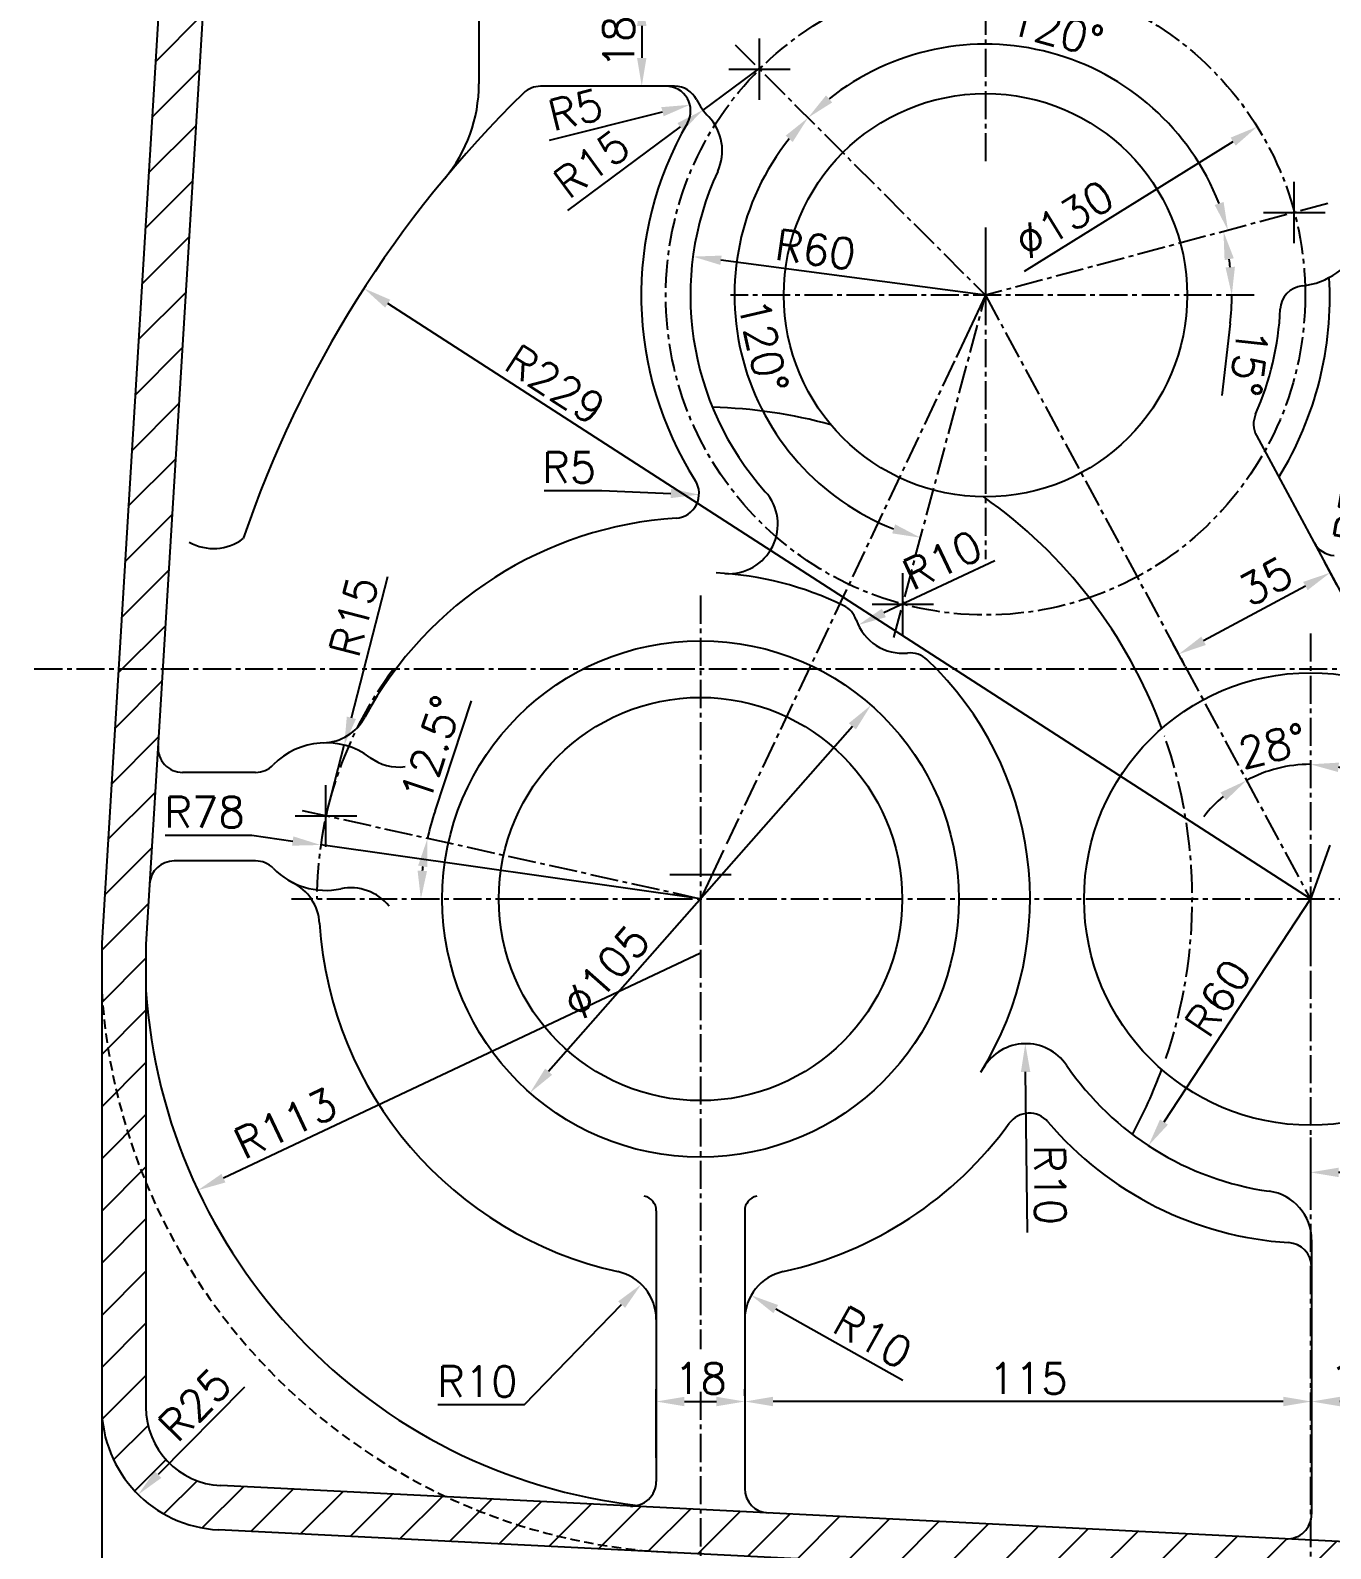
# Model space of a CAD drawing. Header units: millimetres. Extents: x -3508 to 12243, y -3609 to 4092.
# Drawn here: x 3900 to 4164.4, y -386.2 to -77.5 of the extents above; entities that cross this region are included whole.
import ezdxf

# ---------------------------------------------------------------- set-up
doc = ezdxf.new("R2010")
doc.units = ezdxf.units.MM
doc.header["$LTSCALE"] = 0.3
doc.header["$PDSIZE"] = -50
doc.linetypes.add('CENTER2', pattern=[28.575, 19.05, -3.175, 3.175, -3.175])
doc.linetypes.add('HIDDEN', pattern=[9.525, 6.35, -3.175])
doc.layers.add('AM_8', color=1, linetype='Continuous', lineweight=25)
doc.layers.add('center', color=1, linetype='CENTER2')
doc.layers.add('h', color=4, linetype='HIDDEN')
doc.styles.add('rs', font='romans.shx')
doc.dimstyles.new('sarab', dxfattribs={"dimscale": 3, "dimtxt": 2.5, "dimasz": 2.3, "dimexe": 1, "dimexo": 1, "dimtad": 1, "dimdec": 3, "dimdsep": 46, "dimtxsty": 'rs', "dimcen": 0, "dimclrd": 1, "dimclre": 1, "dimclrt": 7, "dimadec": 3, "dimazin": 2, "dimtfac": 1, "dimtdec": 3, "dimtmove": 0, "dimatfit": 3, "dimfxl": 0, "dimarcsym": 0})
doc.dimstyles.new('sarab$4', dxfattribs={"dimscale": 3, "dimtxt": 2.5, "dimasz": 2.3, "dimexe": 1, "dimexo": 1, "dimtad": 1, "dimdec": 3, "dimdsep": 46, "dimtxsty": 'rs', "dimcen": 0, "dimclrd": 1, "dimclre": 1, "dimclrt": 7, "dimadec": 3, "dimazin": 2, "dimtfac": 1, "dimtdec": 3, "dimtmove": 0, "dimatfit": 2, "dimfxl": 0, "dimarcsym": 0})

# ---------------------------------------------------------------- blocks, each defined once
blk = doc.blocks.new('*D134')
at = {"color": 1, "lineweight": -2, "transparency": 16777216}
for p, q in [((3914.51, -357.92), (3914.51, -470.33)), ((4523.48, -371.35), (4523.48, -470.33)), ((4517.73, -467.83), (3920.26, -467.83))]:
    blk.add_line(p, q, dxfattribs=at)
at = {"color": 1, "transparency": 16777216}
for points in [[(3920.26, -466.87), (3920.26, -468.79), (3914.51, -467.83)], [(4517.73, -466.87), (4517.73, -468.79), (4523.48, -467.83)]]:
    blk.add_solid(points, dxfattribs=at)
at = {"layer": 'Defpoints', "color": 0, "transparency": 16777216}
for p in [(3914.51, -355.42), (4523.48, -368.85), (3914.51, -467.83)]:
    blk.add_point(p, dxfattribs=at)
at = {"color": 7, "transparency": 16777216, "insert": (4186.55, -461.51), "char_height": 6.25, "attachment_point": 5, "style": 'rs'}
blk.add_mtext('(609)', dxfattribs=at)
blk = doc.blocks.new('*D146')
at = {"color": 1, "lineweight": -2, "transparency": 16777216}
for p, q in [((4020.68, -70.85), (4026.79, -70.85)), ((4024.29, -76.6), (4024.29, -83.1)), ((4028.47, -88.85), (4021.79, -88.85))]:
    blk.add_line(p, q, dxfattribs=at)
at = {"color": 1, "transparency": 16777216}
for points in [[(4023.33, -76.6), (4025.25, -76.6), (4024.29, -70.85)], [(4023.33, -83.1), (4025.25, -83.1), (4024.29, -88.85)]]:
    blk.add_solid(points, dxfattribs=at)
at = {"layer": 'Defpoints', "color": 0, "transparency": 16777216}
for p in [(4018.18, -70.85), (4024.29, -88.85), (4030.97, -88.85)]:
    blk.add_point(p, dxfattribs=at)
at = {"color": 7, "transparency": 16777216, "insert": (4019.6, -79.85), "char_height": 6.25, "attachment_point": 5, "rotation": 90, "style": 'rs'}
blk.add_mtext('18', dxfattribs=at)
blk = doc.blocks.new('*D153')
at = {"color": 1, "lineweight": -2, "transparency": 16777216}
for p, q in [((4160.48, -358.61), (4160.48, -353.77)), ((4172.73, -356.27), (4166.23, -356.27))]:
    blk.add_line(p, q, dxfattribs=at)
at = {"color": 1, "transparency": 16777216}
for points in [[(4166.23, -355.31), (4166.23, -357.23), (4160.48, -356.27)], [(4172.73, -355.31), (4172.73, -357.23), (4178.48, -356.27)]]:
    blk.add_solid(points, dxfattribs=at)
at = {"layer": 'Defpoints', "color": 0, "transparency": 16777216}
for p in [(4160.48, -356.27), (4178.48, -356.27), (4160.48, -361.11)]:
    blk.add_point(p, dxfattribs=at)
at = {"color": 7, "transparency": 16777216, "insert": (4169.48, -351.58), "char_height": 6.25, "attachment_point": 5, "style": 'rs'}
blk.add_mtext('18', dxfattribs=at)
blk = doc.blocks.new('*D154')
at = {"color": 1, "lineweight": -2, "transparency": 16777216}
for p, q in [((4045.23, -355.12), (4045.23, -353.77)), ((4154.73, -356.27), (4050.98, -356.27))]:
    blk.add_line(p, q, dxfattribs=at)
at = {"color": 1, "transparency": 16777216}
for points in [[(4050.98, -355.31), (4050.98, -357.23), (4045.23, -356.27)], [(4154.73, -355.31), (4154.73, -357.23), (4160.48, -356.27)]]:
    blk.add_solid(points, dxfattribs=at)
at = {"layer": 'Defpoints', "color": 0, "transparency": 16777216}
for p in [(4045.23, -356.27), (4045.23, -357.62), (4160.48, -356.27)]:
    blk.add_point(p, dxfattribs=at)
at = {"color": 7, "transparency": 16777216, "insert": (4102.86, -351.58), "char_height": 6.25, "attachment_point": 5, "style": 'rs'}
blk.add_mtext('115', dxfattribs=at)
blk = doc.blocks.new('*D157')
at = {"color": 1, "lineweight": -2, "transparency": 16777216}
blk.add_line((4160.23, -254.1), (4130.46, -299.45), dxfattribs=at)
at = {"color": 1, "transparency": 16777216}
blk.add_solid([(4129.66, -298.93), (4131.27, -299.98), (4127.31, -304.26)], dxfattribs=at)
at = {"layer": 'Defpoints', "color": 0, "transparency": 16777216}
for p in [(4160.23, -254.1), (4127.31, -304.26)]:
    blk.add_point(p, dxfattribs=at)
at = {"color": 7, "transparency": 16777216, "insert": (4141.43, -274.21), "char_height": 6.25, "attachment_point": 5, "rotation": 56.7187, "style": 'rs'}
blk.add_mtext('R60', dxfattribs=at)
blk = doc.blocks.new('*D159')
at = {"color": 1, "lineweight": -2, "transparency": 16777216}
for p, q in [((3965.25, -217.26), (3972.66, -188.55)), ((3960.06, -237.35), (3963.81, -222.83))]:
    blk.add_line(p, q, dxfattribs=at)
at = {"color": 1, "transparency": 16777216}
blk.add_solid([(3964.32, -217.02), (3966.18, -217.5), (3963.81, -222.83)], dxfattribs=at)
at = {"layer": 'Defpoints', "color": 0, "transparency": 16777216}
for p in [(3963.81, -222.83), (3960.06, -237.35)]:
    blk.add_point(p, dxfattribs=at)
at = {"color": 7, "transparency": 16777216, "insert": (3965.73, -196.67), "char_height": 6.25, "attachment_point": 5, "rotation": 75.5243, "style": 'rs'}
blk.add_mtext('R15', dxfattribs=at)
blk = doc.blocks.new('*D160')
at = {"color": 1, "lineweight": -2, "transparency": 16777216}
for p, q in [((4165.59, -190.2), (4163.09, -185.55)), ((4159.21, -190.47), (4138.52, -201.61)), ((4134.77, -206.78), (4132.27, -202.13))]:
    blk.add_line(p, q, dxfattribs=at)
at = {"color": 1, "transparency": 16777216}
for points in [[(4158.76, -189.63), (4159.67, -191.32), (4164.27, -187.75)], [(4138.06, -200.76), (4138.97, -202.45), (4133.45, -204.33)]]:
    blk.add_solid(points, dxfattribs=at)
at = {"layer": 'Defpoints', "color": 0, "transparency": 16777216}
for p in [(4166.78, -192.4), (4133.45, -204.33), (4135.96, -208.98)]:
    blk.add_point(p, dxfattribs=at)
at = {"color": 7, "transparency": 16777216, "insert": (4151.14, -189.49), "char_height": 6.25, "attachment_point": 5, "rotation": 28.2841, "style": 'rs'}
blk.add_mtext('35', dxfattribs=at)
blk = doc.blocks.new('*D161')
at = {"color": 1, "lineweight": -2, "transparency": 16777216}
for start, end in [(90, 118.2841), (65.8898, 77.9449), (130.3391, 142.3942)]:
    blk.add_arc((4160.23, -254.1), 27.38, start, end, dxfattribs=at)
at = {"color": 1, "transparency": 16777216}
for points in [[(4165.85, -228.28), (4166.05, -226.37), (4160.23, -226.72)], [(4141.97, -232.44), (4143.05, -234.02), (4147.26, -229.99)]]:
    blk.add_solid(points, dxfattribs=at)
at = {"layer": 'Defpoints', "color": 0, "transparency": 16777216}
for p in [(4094.18, -131.35), (4160.23, -200.12), (4151.39, -228.19), (4160.23, -254.1), (4160.23, -410.28)]:
    blk.add_point(p, dxfattribs=at)
at = {"color": 7, "transparency": 16777216, "insert": (4152.52, -222.98), "char_height": 6.25, "attachment_point": 5, "rotation": 13.9119, "style": 'rs'}
blk.add_mtext('28%%D', dxfattribs=at)
blk = doc.blocks.new('*D168')
at = {"color": 1, "lineweight": -2, "transparency": 16777216}
for p, q in [((4048.78, -84.75), (4036.74, -93.69)), ((4032.12, -97.12), (4009.18, -114.14))]:
    blk.add_line(p, q, dxfattribs=at)
at = {"color": 1, "transparency": 16777216}
blk.add_solid([(4031.55, -96.35), (4032.69, -97.89), (4036.74, -93.69)], dxfattribs=at)
at = {"layer": 'Defpoints', "color": 0, "transparency": 16777216}
for p in [(4048.78, -84.75), (4036.74, -93.69)]:
    blk.add_point(p, dxfattribs=at)
at = {"color": 7, "transparency": 16777216, "insert": (4014.09, -104.66), "char_height": 6.25, "attachment_point": 5, "rotation": 36.5808, "style": 'rs'}
blk.add_mtext('R15', dxfattribs=at)
blk = doc.blocks.new('*D209')
at = {"color": 1, "lineweight": -2, "transparency": 16777216}
blk.add_line((4067.11, -219), (4005.36, -289.2), dxfattribs=at)
at = {"color": 1, "transparency": 16777216}
for points in [[(4066.39, -218.37), (4067.83, -219.63), (4070.91, -214.68)], [(4004.64, -288.57), (4006.08, -289.84), (4001.56, -293.52)]]:
    blk.add_solid(points, dxfattribs=at)
at = {"layer": 'Defpoints', "color": 0, "transparency": 16777216}
for p in [(4070.91, -214.68), (4001.56, -293.52)]:
    blk.add_point(p, dxfattribs=at)
at = {"color": 7, "transparency": 16777216, "insert": (4017, -268.87), "char_height": 6.25, "attachment_point": 5, "rotation": 48.6619, "style": 'rs'}
blk.add_mtext('∅105', dxfattribs=at)
blk = doc.blocks.new('*D217')
at = {"color": 1, "lineweight": -2, "transparency": 16777216}
for p, q in [((4027.23, -367.69), (4027.23, -353.77)), ((4032.98, -356.27), (4039.48, -356.27))]:
    blk.add_line(p, q, dxfattribs=at)
at = {"color": 1, "transparency": 16777216}
for points in [[(4032.98, -355.31), (4032.98, -357.23), (4027.23, -356.27)], [(4039.48, -355.31), (4039.48, -357.23), (4045.23, -356.27)]]:
    blk.add_solid(points, dxfattribs=at)
at = {"layer": 'Defpoints', "color": 0, "transparency": 16777216}
for p in [(4045.23, -356.27), (4045.23, -356.27), (4027.23, -370.19)]:
    blk.add_point(p, dxfattribs=at)
at = {"color": 7, "transparency": 16777216, "insert": (4036.23, -351.58), "char_height": 6.25, "attachment_point": 5, "style": 'rs'}
blk.add_mtext('18', dxfattribs=at)
blk = doc.blocks.new('*D281')
at = {"color": 1, "lineweight": -2, "transparency": 16777216}
blk.add_line((4102.12, -126.43), (4144.53, -100.11), dxfattribs=at)
at = {"color": 1, "transparency": 16777216}
blk.add_solid([(4144.02, -99.3), (4145.04, -100.93), (4149.42, -97.08)], dxfattribs=at)
at = {"layer": 'Defpoints', "color": 0, "transparency": 16777216}
for p in [(4149.42, -97.08), (4038.95, -165.62)]:
    blk.add_point(p, dxfattribs=at)
at = {"color": 7, "transparency": 16777216, "insert": (4110.2, -115.9), "char_height": 6.25, "attachment_point": 5, "rotation": 31.8192, "style": 'rs'}
blk.add_mtext('∅130', dxfattribs=at)
blk = doc.blocks.new('*D282')
at = {"color": 1, "lineweight": -2, "transparency": 16777216}
blk.add_line((4160.23, -254.1), (3972.64, -133.06), dxfattribs=at)
at = {"color": 1, "transparency": 16777216}
blk.add_solid([(3973.16, -132.26), (3972.12, -133.87), (3967.81, -129.95)], dxfattribs=at)
at = {"layer": 'Defpoints', "color": 0, "transparency": 16777216}
for p in [(3967.81, -129.95), (4160.23, -254.1)]:
    blk.add_point(p, dxfattribs=at)
at = {"color": 7, "transparency": 16777216, "insert": (4006.73, -149.48), "char_height": 6.25, "attachment_point": 5, "rotation": 327.1692, "style": 'rs'}
blk.add_mtext('R229', dxfattribs=at)
blk = doc.blocks.new('*D283')
at = {"color": 1, "lineweight": -2, "transparency": 16777216}
blk.add_line((4005.54, -99.81), (4028.51, -94.03), dxfattribs=at)
at = {"color": 1, "transparency": 16777216}
blk.add_solid([(4028.27, -93.11), (4028.74, -94.96), (4034.08, -92.63)], dxfattribs=at)
at = {"layer": 'Defpoints', "color": 0, "transparency": 16777216}
for p in [(4029.23, -93.85), (4034.08, -92.63)]:
    blk.add_point(p, dxfattribs=at)
at = {"color": 7, "transparency": 16777216, "insert": (4010.82, -93.65), "char_height": 6.25, "attachment_point": 5, "rotation": 14.1237, "style": 'rs'}
blk.add_mtext('R5', dxfattribs=at)
blk = doc.blocks.new('*D284')
at = {"color": 1, "lineweight": -2, "transparency": 16777216}
blk.add_line((4174.69, -170.6), (4171.31, -189.29), dxfattribs=at)
at = {"color": 1, "transparency": 16777216}
blk.add_solid([(4170.37, -189.12), (4172.26, -189.46), (4170.29, -194.95)], dxfattribs=at)
at = {"layer": 'Defpoints', "color": 0, "transparency": 16777216}
for p in [(4171.18, -190.03), (4170.29, -194.95)]:
    blk.add_point(p, dxfattribs=at)
at = {"color": 7, "transparency": 16777216, "insert": (4168.9, -176.28), "char_height": 6.25, "attachment_point": 5, "rotation": 79.7717, "style": 'rs'}
blk.add_mtext('R5', dxfattribs=at)
blk = doc.blocks.new('*D290')
at = {"color": 1, "lineweight": -2, "transparency": 16777216}
for p, q in [((4160.23, -302.6), (4160.23, -312.18)), ((4203.48, -309.68), (4165.98, -309.68)), ((4209.23, -310.6), (4209.23, -312.18))]:
    blk.add_line(p, q, dxfattribs=at)
at = {"color": 1, "transparency": 16777216}
for points in [[(4165.98, -308.72), (4165.98, -310.64), (4160.23, -309.68)], [(4203.48, -308.72), (4203.48, -310.64), (4209.23, -309.68)]]:
    blk.add_solid(points, dxfattribs=at)
at = {"layer": 'Defpoints', "color": 0, "transparency": 16777216}
for p in [(4160.23, -300.1), (4209.23, -308.1), (4160.23, -309.68)]:
    blk.add_point(p, dxfattribs=at)
at = {"color": 7, "transparency": 16777216, "insert": (4184.73, -304.99), "char_height": 6.25, "attachment_point": 5, "style": 'rs'}
blk.add_mtext('49', dxfattribs=at)
blk = doc.blocks.new('*D308')
at = {"color": 1, "lineweight": -2, "transparency": 16777216}
blk.add_line((4036.23, -265.1), (3939.24, -310.86), dxfattribs=at)
at = {"color": 1, "transparency": 16777216}
blk.add_solid([(3938.83, -310), (3939.65, -311.73), (3934.04, -313.32)], dxfattribs=at)
at = {"layer": 'Defpoints', "color": 0, "transparency": 16777216}
for p in [(4036.23, -265.1), (3934.04, -313.32)]:
    blk.add_point(p, dxfattribs=at)
at = {"color": 7, "transparency": 16777216, "insert": (3951.88, -299.72), "char_height": 6.25, "attachment_point": 5, "rotation": 25.2564, "style": 'rs'}
blk.add_mtext('R113', dxfattribs=at)
blk = doc.blocks.new('*D316')
at = {"color": 1, "lineweight": -2, "transparency": 16777216}
blk.add_line((4096.09, -185.32), (4073.52, -195.95), dxfattribs=at)
at = {"color": 1, "transparency": 16777216}
blk.add_solid([(4073.11, -195.08), (4073.92, -196.81), (4068.31, -198.4)], dxfattribs=at)
at = {"layer": 'Defpoints', "color": 0, "transparency": 16777216}
for p in [(4077.36, -194.14), (4068.31, -198.4)]:
    blk.add_point(p, dxfattribs=at)
at = {"color": 7, "transparency": 16777216, "insert": (4085.41, -185.17), "char_height": 6.25, "attachment_point": 5, "rotation": 25.2068, "style": 'rs'}
blk.add_mtext('R10', dxfattribs=at)
blk = doc.blocks.new('*D317')
at = {"color": 1, "lineweight": -2, "transparency": 16777216}
blk.add_arc((4094.18, -131.35), 51.04, 141.4587, 248.5413, dxfattribs=at)
at = {"color": 1, "transparency": 16777216}
for points in [[(4053.55, -98.91), (4054.98, -100.19), (4058.1, -95.26)], [(4075.81, -177.94), (4075.21, -179.76), (4080.98, -180.65)]]:
    blk.add_solid(points, dxfattribs=at)
at = {"layer": 'Defpoints', "color": 0, "transparency": 16777216}
for p in [(4043.26, -80.42), (4094.18, -131.35), (4094.18, -131.35), (4052.38, -160.63), (4075.54, -200.92)]:
    blk.add_point(p, dxfattribs=at)
at = {"color": 7, "transparency": 16777216, "insert": (4048.99, -141.64), "char_height": 6.25, "attachment_point": 5, "rotation": 282.8193, "style": 'rs'}
blk.add_mtext('120°', dxfattribs=at)
blk = doc.blocks.new('*D318')
at = {"color": 1, "lineweight": -2, "transparency": 16777216}
blk.add_arc((4094.18, -131.35), 51.04, 21.4587, 128.5413, dxfattribs=at)
at = {"color": 1, "transparency": 16777216}
for points in [[(4063.02, -92.15), (4061.75, -90.72), (4058.1, -95.26)], [(4142.59, -112.38), (4140.77, -112.98), (4143.48, -118.14)]]:
    blk.add_solid(points, dxfattribs=at)
at = {"layer": 'Defpoints', "color": 0, "transparency": 16777216}
for p in [(4043.26, -80.42), (4123.46, -89.55), (4163.75, -112.71), (4094.18, -131.35), (4094.18, -131.35)]:
    blk.add_point(p, dxfattribs=at)
at = {"color": 7, "transparency": 16777216, "insert": (4108.61, -77.53), "char_height": 6.25, "attachment_point": 5, "rotation": 345, "style": 'rs'}
blk.add_mtext('120°', dxfattribs=at)
blk = doc.blocks.new('*D319')
at = {"color": 1, "lineweight": -2, "transparency": 16777216}
blk.add_line((4143.93, -137.09), (4142.25, -151.73), dxfattribs=at)
for start, end in [(6.5822, 8.4178), (353.4178, 360)]:
    blk.add_arc((4094.18, -131.35), 50.08, start, end, dxfattribs=at)
at = {"color": 1, "transparency": 16777216}
for points in [[(4142.79, -124.22), (4144.66, -123.83), (4142.56, -118.39)], [(4144.89, -125.56), (4142.98, -125.67), (4144.26, -131.35)]]:
    blk.add_solid(points, dxfattribs=at)
at = {"layer": 'Defpoints', "color": 0, "transparency": 16777216}
for p in [(4163.75, -112.71), (4143.5, -122.66), (4042.33, -131.35), (4094.18, -131.35), (4148.79, -131.35)]:
    blk.add_point(p, dxfattribs=at)
at = {"color": 7, "transparency": 16777216, "insert": (4147.75, -144.95), "char_height": 6.25, "attachment_point": 5, "rotation": 263.4178, "style": 'rs'}
blk.add_mtext('15°', dxfattribs=at)
blk = doc.blocks.new('*D321')
at = {"color": 1, "lineweight": -2, "transparency": 16777216}
blk.add_line((3982.26, -236.25), (3989.68, -213.79), dxfattribs=at)
for start, end in [(161.7028, 167.5), (173.2972, 174.2028)]:
    blk.add_arc((4036.23, -254.1), 56.85, start, end, dxfattribs=at)
at = {"color": 1, "transparency": 16777216}
for points in [[(3978.82, -247.31), (3980.71, -247.63), (3980.73, -241.8)], [(3980.63, -248.41), (3978.71, -248.31), (3979.38, -254.1)]]:
    blk.add_solid(points, dxfattribs=at)
at = {"layer": 'Defpoints', "color": 0, "transparency": 16777216}
for p in [(3955.02, -236.1), (3979.53, -249.97), (3953.05, -254.1), (4036.23, -254.1), (4214.6, -254.1)]:
    blk.add_point(p, dxfattribs=at)
at = {"color": 7, "transparency": 16777216, "insert": (3981.52, -223.55), "char_height": 6.25, "attachment_point": 5, "rotation": 71.7028, "style": 'rs'}
blk.add_mtext('12.5°', dxfattribs=at)
blk = doc.blocks.new('*D322')
at = {"color": 1, "lineweight": -2, "transparency": 16777216}
blk.add_line((4102.71, -321.89), (4102.33, -289.26), dxfattribs=at)
at = {"color": 1, "transparency": 16777216}
blk.add_solid([(4103.29, -289.25), (4101.38, -289.28), (4102.27, -283.51)], dxfattribs=at)
at = {"layer": 'Defpoints', "color": 0, "transparency": 16777216}
for p in [(4102.27, -283.51), (4102.38, -293.51)]:
    blk.add_point(p, dxfattribs=at)
at = {"color": 7, "transparency": 16777216, "insert": (4107.29, -312.24), "char_height": 6.25, "attachment_point": 5, "rotation": 270.6641, "style": 'rs'}
blk.add_mtext('R10', dxfattribs=at)
blk = doc.blocks.new('*D323')
at = {"color": 1, "lineweight": -2, "transparency": 16777216}
blk.add_line((4077.34, -352.01), (4051.53, -337.48), dxfattribs=at)
at = {"color": 1, "transparency": 16777216}
blk.add_solid([(4052, -336.65), (4051.06, -338.32), (4046.52, -334.66)], dxfattribs=at)
at = {"layer": 'Defpoints', "color": 0, "transparency": 16777216}
for p in [(4046.52, -334.66), (4055.23, -339.57)]:
    blk.add_point(p, dxfattribs=at)
at = {"color": 7, "transparency": 16777216, "insert": (4071.28, -343.22), "char_height": 6.25, "attachment_point": 5, "rotation": 330.6293, "style": 'rs'}
blk.add_mtext('R10', dxfattribs=at)
blk = doc.blocks.new('*D353')
at = {"color": 1, "lineweight": -2, "transparency": 16777216}
for p, q in [((4000.45, -356.9), (4020.2, -336.57)), ((3982.82, -356.9), (4000.45, -356.9))]:
    blk.add_line(p, q, dxfattribs=at)
at = {"color": 1, "transparency": 16777216}
blk.add_solid([(4019.51, -335.9), (4020.88, -337.24), (4024.2, -332.44)], dxfattribs=at)
at = {"layer": 'Defpoints', "color": 0, "transparency": 16777216}
for p in [(4024.2, -332.44), (4017.23, -339.62)]:
    blk.add_point(p, dxfattribs=at)
at = {"color": 7, "transparency": 16777216, "insert": (3990.85, -352.21), "char_height": 6.25, "attachment_point": 5, "style": 'rs'}
blk.add_mtext('R10', dxfattribs=at)
blk = doc.blocks.new('_DatumFilled')
at = {"color": 0, "linetype": 'ByBlock'}
blk.add_solid([(0, 0.577), (-1, 0), (0, -0.577)], dxfattribs=at)
blk = doc.blocks.new('*D356')
at = {"color": 1, "lineweight": -2, "transparency": 16777216}
blk.add_line((3943.49, -353.36), (3925.95, -371.11), dxfattribs=at)
at = {"color": 1, "transparency": 16777216}
blk.add_solid([(3925.27, -370.43), (3926.64, -371.78), (3921.91, -375.2)], dxfattribs=at)
at = {"layer": 'Defpoints', "color": 0, "transparency": 16777216}
for p in [(3939.48, -357.41), (3921.91, -375.2)]:
    blk.add_point(p, dxfattribs=at)
at = {"color": 7, "transparency": 16777216, "insert": (3933.41, -356.9), "char_height": 6.25, "attachment_point": 5, "rotation": 45.3408, "style": 'rs'}
blk.add_mtext('R25', dxfattribs=at)
blk = doc.blocks.new('*D361')
at = {"color": 1, "lineweight": -2, "transparency": 16777216}
for p, q in [((3927.37, -241.13), (3945, -241.13)), ((3945, -241.13), (3953.32, -242.31)), ((4036.23, -254.1), (3959.01, -243.12))]:
    blk.add_line(p, q, dxfattribs=at)
at = {"color": 1, "transparency": 16777216}
blk.add_solid([(3953.45, -241.37), (3953.18, -243.26), (3959.01, -243.12)], dxfattribs=at)
at = {"layer": 'Defpoints', "color": 0, "transparency": 16777216}
for p in [(3959.01, -243.12), (4036.23, -254.1)]:
    blk.add_point(p, dxfattribs=at)
at = {"color": 7, "transparency": 16777216, "insert": (3935.4, -236.44), "char_height": 6.25, "attachment_point": 5, "style": 'rs'}
blk.add_mtext('R78', dxfattribs=at)
blk = doc.blocks.new('*D362')
at = {"color": 1, "lineweight": -2, "transparency": 16777216}
for p, q in [((4004.47, -171.05), (4016.16, -171.05)), ((4016.16, -171.05), (4030.19, -171.64))]:
    blk.add_line(p, q, dxfattribs=at)
at = {"color": 1, "transparency": 16777216}
blk.add_solid([(4030.24, -170.68), (4030.15, -172.6), (4035.94, -171.88)], dxfattribs=at)
at = {"layer": 'Defpoints', "color": 0, "transparency": 16777216}
for p in [(4030.94, -171.67), (4035.94, -171.88)]:
    blk.add_point(p, dxfattribs=at)
at = {"color": 7, "transparency": 16777216, "insert": (4009.53, -166.36), "char_height": 6.25, "attachment_point": 5, "style": 'rs'}
blk.add_mtext('R5', dxfattribs=at)
blk = doc.blocks.new('*D850')
at = {"color": 1, "lineweight": -2, "transparency": 16777216}
blk.add_line((4094.18, -131.35), (4040.4, -124.24), dxfattribs=at)
at = {"color": 1, "transparency": 16777216}
blk.add_solid([(4040.53, -123.29), (4040.28, -125.19), (4034.7, -123.49)], dxfattribs=at)
at = {"layer": 'Defpoints', "color": 0, "transparency": 16777216}
for p in [(4034.7, -123.49), (4094.18, -131.35)]:
    blk.add_point(p, dxfattribs=at)
at = {"color": 7, "transparency": 16777216, "insert": (4059.64, -122.06), "char_height": 6.25, "attachment_point": 5, "rotation": 352.4669, "style": 'rs'}
blk.add_mtext('R60', dxfattribs=at)

msp = doc.modelspace()

# ---------------------------------------------------------------- hatches: boundary and pattern name
at = {"layer": 'AM_8'}
h = msp.add_hatch(dxfattribs=at)
h.set_pattern_fill('_U', color=256, scale=7.5, angle=45, style=0, pattern_type=0)
h.set_pattern_definition([(45, (0, 0), (-5.303301, 5.303301), [])])
h.paths.add_polyline_path([(3962.4845, -16.8519), (3929.4845, -16.8519), (3929.2409, -20.8519), (3964.4845, -20.8519), (3964.4845, -18.8519, 0.41421356)])
h.paths.add_polyline_path([(4495.1195, -20.8519), (4456.9845, -20.8519), (4456.9845, -39.8519, 0.41421356), (4458.9845, -41.8519), (4480.8028, -41.8519, -0.36881883), (4490.6791, -50.2841), (4511.3821, -180.6986, -0.03937884), (4513.4845, -207.3519), (4522.4845, -207.3519, 0.03937884), (4520.2708, -179.2875)])
h.paths.add_polyline_path([(4494.4845, -16.8519), (4458.9845, -16.8519, 0.41421356), (4456.9845, -18.8519), (4456.9845, -20.8519), (4495.1195, -20.8519)])
h.paths.add_polyline_path([(4343.4845, -407.3519), (4325.9845, -407.3519, 0.41421356), (4328.9845, -410.3519), (4343.4845, -410.3519)])
h.paths.add_polyline_path([(4360.9845, -407.3519), (4343.4845, -407.3519), (4343.4845, -410.3519), (4357.9845, -410.3519, 0.41421356)])
h.paths.add_polyline_path([(4036.2345, -378.2427), (3984.6676, -375.668, 0.09692988), (4030.1507, -386.9502), (4036.2345, -387.2539)])
h.paths.add_polyline_path([(4036.2345, -378.2427), (4036.2345, -387.2539), (4160.2345, -393.4452), (4160.2345, -384.434)])
h.paths.add_polyline_path([(4160.2345, -384.434), (4160.2345, -393.4452), (4323.0036, -401.5723, -0.41235041), (4325.9845, -404.5722), (4325.9845, -407.3519), (4343.4845, -407.3519), (4343.4845, -393.3519, -0.01247274), (4334.2091, -393.1205)])
h.paths.add_polyline_path([(4519.6893, -290.8796, 0.11111958), (4522.4845, -278.4575), (4522.4845, -207.3519), (4513.4845, -207.3519), (4513.4845, -220.9277, -0.04250087), (4513.4845, -221.7762), (4513.4845, -278.4575, -0.11111958), (4511.5568, -287.0244, -0.28975726), (4343.4845, -393.3519), (4343.4845, -407.3519), (4360.9845, -407.3519), (4360.9845, -404.2769, -0.40858265), (4363.9267, -401.2775, 0.26150504)])
h.paths.add_polyline_path([(3926.8971, -207.3519), (3917.8804, -207.3519), (3914.4845, -263.1019), (3914.4845, -272.9082, 0.08215483), (3923.4845, -311.7006), (3923.4845, -263.3758)])
h.paths.add_polyline_path([(3923.4845, -311.7006, -0.08215483), (3914.4845, -272.9082), (3914.4845, -357.3921, 0.39967594), (3938.2378, -382.361), (4030.1507, -386.9502, -0.09692988), (3984.6676, -375.668), (3938.6866, -373.3722, -0.39967594), (3923.4845, -357.3921)])
edge = h.paths.add_edge_path()
edge.add_line((3962.4845, -41.8519), (3941.683, -41.8519))
edge.add_arc((3941.683, -46.8519), 5, 90, 176.514209)
edge.add_line((3936.6923, -46.5479), (3926.8971, -207.3519))
edge.add_line((3926.8971, -207.3519), (3917.8804, -207.3519))
edge.add_line((3917.8804, -207.3519), (3929.2409, -20.8519))
edge.add_line((3929.2409, -20.8519), (3964.4845, -20.8519))
edge.add_line((3964.4845, -20.8519), (3964.4845, -39.8519))
edge.add_arc((3962.4845, -39.8519), 2, 270, 360, ccw=False)

# ---------------------------------------------------------------- linework, layer by layer
for p, q in [((3929.4845, -16.8519), (3914.4845, -263.1019)), ((3936.6923, -46.5479), (3923.4845, -263.3758)), ((3991.1845, -51.8519), (3991.1845, -88.3911)), ((4030.9747, -88.8519), (4003.7227, -88.8519)), ((4149.2831, -159.8852), (4166.7786, -192.3996)), ((3945.7817, -228.3519), (3930.9318, -228.3519)), ((3945.7817, -246.3519), (3929.2262, -246.3519)), ((3914.4845, -263.1019), (3914.4845, -357.3921)), ((3923.4845, -263.1019), (3923.4845, -357.3921)), ((4027.2345, -317.4758), (4027.2345, -372.5375)), ((4045.2345, -317.4758), (4045.2345, -373.9355)), ((4160.4845, -323.4196), (4160.4845, -379.1906)), ((4334.2091, -393.1205), (3938.6866, -373.3722)), ((4323.2643, -401.5853), (3938.2378, -382.361))]:
    msp.add_line(p, q)
at = {"color": 1}
for p, q in [((4048.2226, -91.64), (4048.2226, -79.14)), ((4041.9726, -85.39), (4054.4726, -85.39)), ((4156.9697, -120.7787), (4156.9697, -108.2787)), ((4150.7197, -114.5287), (4163.2197, -114.5287)), ((4077.3613, -200.3871), (4077.3613, -187.8871)), ((4071.1113, -194.1371), (4083.6113, -194.1371)), ((3960.0834, -243.4697), (3960.0834, -230.9697)), ((3953.8334, -237.2197), (3966.3334, -237.2197)), ((4029.9845, -249.1019), (4042.4845, -249.1019))]:
    msp.add_line(p, q, dxfattribs=at)
at = {"color": 60}
for p, q in [((4094.1845, -117.5633), (4094.1845, -131.3519)), ((4094.1845, -131.3519), (4088.2142, -143.9982)), ((4164.2136, -243.1889), (4160.2345, -254.1019)), ((4040.9062, -244.2064), (4036.2345, -254.1019)), ((4036.2345, -254.1019), (4036.2345, -263.4021)), ((4160.2345, -254.1019), (4160.2345, -267.0268))]:
    msp.add_line(p, q, dxfattribs=at)
for centre, radius in [((4094.1845, -131.3519), 41), ((4036.2345, -254.1019), 52.5), ((4160.2345, -254.1019), 46), ((4036.2345, -254.1019), 41)]:
    msp.add_circle(centre, radius)
for centre, radius, start, end in [((3961.1845, -88.3911), 30, 320.22232, 0), ((4003.7227, -93.8519), 5, 90, 134.323863), ((4029.2326, -93.8519), 5, 330, 90), ((4030.9747, -93.8519), 5, 27.064934, 90), ((4160.2345, -254.1019), 229, 134.323863, 161.341117), ((4048.7845, -84.7519), 15, 207.064934, 223.507991), ((4030.6526, -101.9633), 10, 335.175688, 43.507991), ((4094.1845, -131.3519), 70, 150, 212.520035), ((4094.1845, -131.3519), 60, 155.175688, 221.742089), ((4156.9697, -114.5287), 15, 276.150117, 32.265149), ((4094.1845, -131.6875), 70, 328.434433, 3.232677), ((4159.1124, -134.4136), 5, 96.150117, 177.300234), ((4094.1845, -131.3519), 60, 336.263925, 357.300234), ((4036.2345, -254.1019), 100, 20.29764, 20.29764), ((4036.2345, -254.1019), 100, 74.619339, 88.600394), ((4153.6861, -157.516), 5, 156.263925, 208.284052), ((4030.9442, -171.6715), 5, 273.672123, 32.520035), ((4041.9541, -177.9565), 10, 265.704385, 41.742089), ((4036.2345, -254.1019), 100, 20.29764, 54.836879), ((4036.2345, -254.1019), 77.6, 93.672123, 151.547266), ((3937.2531, -172.832), 10.0148, 240.235847, 306.932557), ((4165.3969, -179.2798), 5, 208.284052, 266.0531), ((4036.2345, -254.1019), 66.36, 63.972529, 87.269291), ((4063.1594, -198.9648), 5, 18.774727, 63.972529), ((4077.3613, -194.1371), 10, 198.774727, 275.672229), ((4078.8438, -209.0637), 5, 46.587409, 95.672229), ((4036.2345, -254.1019), 67, 328.277516, 46.587409), ((3959.2157, -212.3664), 10, 271.94576, 331.547266), ((3930.9318, -223.3519), 5, 176.514209, 270), ((3960.0645, -237.3519), 15, 53.451237, 135.572996), ((3974.9522, -217.2682), 10, 233.451237, 277.089547), ((3945.7817, -223.3519), 5, 270, 315.572996), ((3929.2262, -251.3519), 5, 90, 176.514209), ((3945.7817, -251.3519), 5, 44.427004, 90), ((3960.0645, -237.3519), 15, 224.427004, 281.744545), ((3948.8121, -259.6764), 10, 3.648516, 63.250022), ((3965.1532, -261.8286), 10, 38.930054, 101.744545), ((4036.2345, -254.1019), 77.6, 183.648516, 257.473275), ((4036.2345, -265.1019), 113, 183.81196, 263.519155), ((4102.3837, -293.5137), 10, 34.265233, 149.213491), ((4160.2345, -254.1019), 60, 214.265233, 261.993484), ((4036.2345, -254.1019), 100, 331.409761, 339.70236), ((4103.0642, -302.6463), 5, 40.335188, 144.005752), ((4160.2345, -254.1019), 70, 220.335188, 266.368837), ((4036.2345, -254.1019), 77.6, 282.526725, 324.005752), ((4024.2345, -317.4758), 3, 0, 79.277848), ((4048.2345, -317.4758), 3, 100.722152, 180), ((4150.4845, -323.4196), 10, 0, 81.993484), ((4155.4845, -328.9514), 5, 0, 86.368837), ((4017.2345, -339.6166), 10, 360, 77.473275), ((4055.2345, -339.6166), 10, 102.526725, 180), ((3939.4845, -357.3921), 25, 180, 267.141606), ((3939.4845, -357.3921), 16, 180, 267.141606), ((4022.2345, -372.5375), 5, 267.141606, 360), ((4050.2345, -373.9355), 5, 180, 267.141606), ((4155.4845, -379.1906), 5, 267.141606, 0)]:
    msp.add_arc(centre, radius, start, end)
at = {"layer": 'center'}
for p, q in [((4094.1845, 21.6171), (4094.1845, -104.4025)), ((4043.2567, -80.4242), (4094.1845, -131.3519)), ((4163.7532, -112.7111), (4094.1845, -131.3519)), ((4148.7939, -131.3519), (4042.3308, -131.3519)), ((4075.5436, -200.9206), (4094.1845, -131.3519)), ((4094.1845, -131.3519), (4160.2345, -254.1019)), ((4094.1845, -131.6875), (4094.1845, -185.0266)), ((4087.8929, -144.6789), (4041.3753, -243.2126)), ((4036.2345, -192.421), (4036.2345, -254.1019)), ((4160.2345, -200.1232), (4160.2345, -410.2759)), ((4532.2973, -207.3519), (3899.9847, -207.3519)), ((4036.2345, -254.1019), (3955.0222, -236.0976)), ((4214.5986, -254.1019), (3953.0504, -254.1019)), ((4036.2345, -264.4453), (4036.2345, -345.6282)), ((4036.2345, -354.2999), (4036.2345, -395.531))]:
    msp.add_line(p, q, dxfattribs=at)
msp.add_circle((4094.1845, -131.3519), 65, dxfattribs=at)
for radius, start, end in [(78, 143.175999, 180), (100, 341.074636, 19.344383)]:
    msp.add_arc((4036.2345, -254.1019), radius, start, end, dxfattribs=at)
at = {"layer": 'h'}
msp.add_arc((4036.2345, -265.1019), 122, 183.668611, 267.142075, dxfattribs=at)

# ---------------------------------------------------------------- dimensions: what is measured, and where the dimension line sits
dim = msp.add_linear_dim(base=(4024.2869, -88.8519), p1=(4018.1845, -70.8519), p2=(4030.9747, -88.8519), angle=90, dimstyle='sarab', override={"dimscale": 2.5, "dimdec": 2, "dimadec": 2, "dimtdec": 2, "dimatfit": 0})
dim.commit()
dim.dimension.update_dxf_attribs({"geometry": '*D146', "text_midpoint": (4019.5994, -79.8519)})
for base, line1, line2, picture, middle in [((4123.4576, -89.5456), ((4043.2567, -80.4242), (4094.1845, -131.3519)), ((4163.7532, -112.7111), (4094.1845, -131.3519)), '*D318', (4108.6069, -77.527)), ((4143.5031, -122.6558), ((4163.7532, -112.7111), (4094.1845, -131.3519)), ((4148.7939, -131.3519), (4042.3308, -131.3519)), '*D319', (4147.746, -144.9473)), ((3979.531, -249.9711), ((4214.5986, -254.1019), (3953.0504, -254.1019)), ((4036.2345, -254.1019), (3955.0222, -236.0976)), '*D321', (3981.5188, -223.5491))]:
    dim = msp.add_angular_dim_2l(base=base, line1=line1, line2=line2, dimstyle='sarab', override={"dimscale": 2.5, "dimdec": 2, "dimcen": 2.5, "dimadec": 2, "dimtdec": 2})
    dim.commit()
    dim.dimension.update_dxf_attribs({"geometry": picture, "text_midpoint": middle})
dim = msp.add_angular_dim_2l(base=(4052.3782, -160.6251), line1=((4075.5436, -200.9206), (4094.1845, -131.3519)), line2=((4043.2567, -80.4242), (4094.1845, -131.3519)), dimstyle='sarab', override={"dimscale": 2.5, "dimdec": 2, "dimcen": 2.5, "dimadec": 2, "dimtdec": 2})
dim.commit()
dim.dimension.update_dxf_attribs({"geometry": '*D317', "text_midpoint": (4044.4205, -142.6757), "dimtype": 162})
for center, mpoint, dimstyle, override, picture, middle in [((4048.7845, -84.7519), (4036.7392, -93.6913), 'sarab', {"dimscale": 2.5, "dimdec": 2, "dimadec": 2, "dimtdec": 2, "dimatfit": 0}, '*D168', (4016.8872, -108.4244)), ((4029.2326, -93.8519), (4034.0815, -92.6319), 'sarab', {"dimscale": 2.5, "dimdec": 2, "dimadec": 2, "dimtdec": 2, "dimtmove": 1}, '*D283', (4011.9595, -98.1982)), ((4094.1845, -131.3519), (4034.7024, -123.486), 'sarab$4', {"dimscale": 2.5, "dimdec": 2, "dimadec": 2, "dimtdec": 2, "dimatfit": 0}, '*D850', (4059.0242, -126.7023)), ((4160.2345, -254.1019), (3967.8114, -129.9474), 'sarab', {"dimscale": 2.5, "dimdec": 2, "dimadec": 2, "dimtdec": 2, "dimatfit": 0}, '*D282', (4004.1894, -153.419)), ((4030.9442, -171.6715), (4035.9398, -171.883), 'sarab', {"dimscale": 2.5, "dimtoh": 1, "dimdec": 2, "dimcen": 2.5, "dimadec": 1, "dimtdec": 2, "dimtmove": 1, "dimldrblk": 'DatumFilled'}, '*D362', (4016.155, -171.0456)), ((4171.1816, -190.0304), (4170.2938, -194.951), 'sarab', {"dimscale": 2.5, "dimdec": 2, "dimadec": 2, "dimtdec": 2, "dimtmove": 1}, '*D284', (4173.5117, -177.1169)), ((4077.3613, -194.1371), (4068.3135, -198.396), 'sarab', {"dimscale": 2.5, "dimdec": 2, "dimcen": 2.5, "dimadec": 2, "dimtdec": 2}, '*D316', (4087.4027, -189.4105)), ((3960.0645, -237.3519), (3963.8141, -222.8281), 'sarab', {"dimscale": 2.5, "dimdec": 2, "dimadec": 2, "dimtdec": 2, "dimatfit": 0}, '*D159', (3970.2641, -197.844)), ((4036.2345, -254.1019), (3959.011, -243.1237), 'sarab', {"dimscale": 2.5, "dimtoh": 1, "dimdec": 2, "dimcen": 2.5, "dimadec": 1, "dimtdec": 2, "dimldrblk": 'DatumFilled'}, '*D361', (3945.0007, -241.1319)), ((4036.2345, -265.1019), (3934.0364, -313.3156), 'sarab', {"dimscale": 2.5, "dimdec": 2, "dimadec": 2, "dimtdec": 2, "dimatfit": 0}, '*D308', (3953.8761, -303.9559)), ((4102.3837, -293.5137), (4102.2678, -283.5143), 'sarab', {"dimscale": 2.5, "dimdec": 2, "dimcen": 2.5, "dimadec": 2, "dimtdec": 2, "dimtmove": 1}, '*D322', (4102.6014, -312.2929)), ((4017.2345, -339.6166), (4024.2023, -332.4438), 'sarab', {"dimscale": 2.5, "dimtoh": 1, "dimdec": 2, "dimcen": 2.5, "dimadec": 1, "dimtdec": 2, "dimtmove": 1, "dimldrblk": 'DatumFilled'}, '*D353', (4000.4494, -356.8957)), ((4055.2345, -339.568), (4046.5199, -334.6634), 'sarab', {"dimscale": 2.5, "dimdec": 2, "dimcen": 2.5, "dimadec": 2, "dimtdec": 2, "dimtmove": 1}, '*D323', (4068.9776, -347.3026)), ((3939.4845, -357.4147), (3921.9123, -375.1972), 'sarab', {"dimscale": 2.5, "dimtoh": 1, "dimdec": 2, "dimcen": 2.5, "dimadec": 1, "dimtdec": 2, "dimldrblk": 'DatumFilled'}, '*D356', (3936.742, -360.1901))]:
    dim = msp.add_radius_dim(center=center, mpoint=mpoint, dimstyle=dimstyle, override=override)
    dim.commit()
    dim.dimension.update_dxf_attribs({"geometry": picture, "text_midpoint": middle, "dimtype": 164})
for p1, p2, override, picture, middle in [((4038.9529, -165.6225), (4149.4161, -97.0814), {"dimscale": 2.5, "dimdec": 2, "dimadec": 2, "dimtdec": 2}, '*D281', (4112.676, -119.8782)), ((4070.9108, -214.6836), (4001.5582, -293.5202), {"dimscale": 2.5, "dimdec": 2, "dimadec": 2, "dimtdec": 2, "dimatfit": 0}, '*D209', (4020.5217, -271.9635))]:
    dim = msp.add_diameter_dim_2p(p1=p1, p2=p2, dimstyle='sarab', override=override)
    dim.commit()
    dim.dimension.update_dxf_attribs({"geometry": picture, "text_midpoint": middle, "dimtype": 163})
dim = msp.add_angular_dim_2l(base=(4151.3858, -228.1921), line1=((4160.2345, -200.1232), (4160.2345, -410.2759)), line2=((4094.1845, -131.3519), (4160.2345, -254.1019)), text='28%%D', dimstyle='sarab', override={"dimscale": 2.5, "dimdec": 2, "dimadec": 2, "dimtdec": 2, "dimatfit": 0})
dim.commit()
dim.dimension.update_dxf_attribs({"geometry": '*D161', "text_midpoint": (4153.6517, -227.5258), "dimtype": 162})
dim = msp.add_linear_dim(base=(4133.4536, -204.3313), p1=(4166.7786, -192.3996), p2=(4135.9573, -208.9841), angle=208.284052, dimstyle='sarab', override={"dimscale": 2.5, "dimdec": 2, "dimadec": 2, "dimtdec": 2, "dimatfit": 0})
dim.commit()
dim.dimension.update_dxf_attribs({"geometry": '*D160', "text_midpoint": (4153.3638, -193.6179), "dimtype": 161})
dim = msp.add_radius_dim(center=(4160.2345, -254.1019), mpoint=(4127.3095, -304.2611), dimstyle='sarab', override={"dimscale": 2.5, "dimdec": 2, "dimadec": 2, "dimtdec": 2, "dimatfit": 0})
dim.commit()
dim.dimension.update_dxf_attribs({"geometry": '*D157', "text_midpoint": (4141.431, -274.2058)})
for base, p1, p2, override, picture, middle in [((4160.2345, -309.682), (4209.2345, -308.1019), (4160.2345, -300.1019), {"dimscale": 2.5, "dimdec": 2, "dimadec": 2, "dimtdec": 2}, '*D290', (4184.7345, -304.9945)), ((4045.2345, -356.2682), (4027.2345, -370.1907), (4045.2345, -356.2682), {"dimscale": 2.5, "dimdec": 2, "dimadec": 2, "dimtdec": 2, "dimatfit": 0}, '*D217', (4036.2345, -351.5807)), ((4160.4845, -356.2682), (4178.4845, -356.2682), (4160.4845, -361.1133), {"dimscale": 2.5, "dimdec": 2, "dimadec": 2, "dimtdec": 2, "dimatfit": 0}, '*D153', (4169.4845, -351.5807))]:
    dim = msp.add_linear_dim(base=base, p1=p1, p2=p2, dimstyle='sarab', override=override)
    dim.commit()
    dim.dimension.update_dxf_attribs({"geometry": picture, "text_midpoint": middle})
dim = msp.add_linear_dim(base=(4045.2345, -356.2682), p1=(4160.4845, -356.2682), p2=(4045.2345, -357.6221), text='115', dimstyle='sarab', override={"dimscale": 2.5, "dimdec": 2, "dimadec": 2, "dimtdec": 2, "dimatfit": 0})
dim.commit()
dim.dimension.update_dxf_attribs({"geometry": '*D154', "text_midpoint": (4102.8595, -351.5807)})
dim = msp.add_linear_dim(base=(3914.5061, -467.8326), p1=(4523.4845, -368.8519), p2=(3914.5061, -355.4166), angle=180, text='(609)', dimstyle='sarab', override={"dimscale": 2.5, "dimdec": 2, "dimadec": 2, "dimtdec": 2, "dimatfit": 0})
dim.commit()
dim.dimension.update_dxf_attribs({"geometry": '*D134', "text_midpoint": (4186.5536, -467.8326), "dimtype": 160})

doc.saveas('drawing.dxf')
